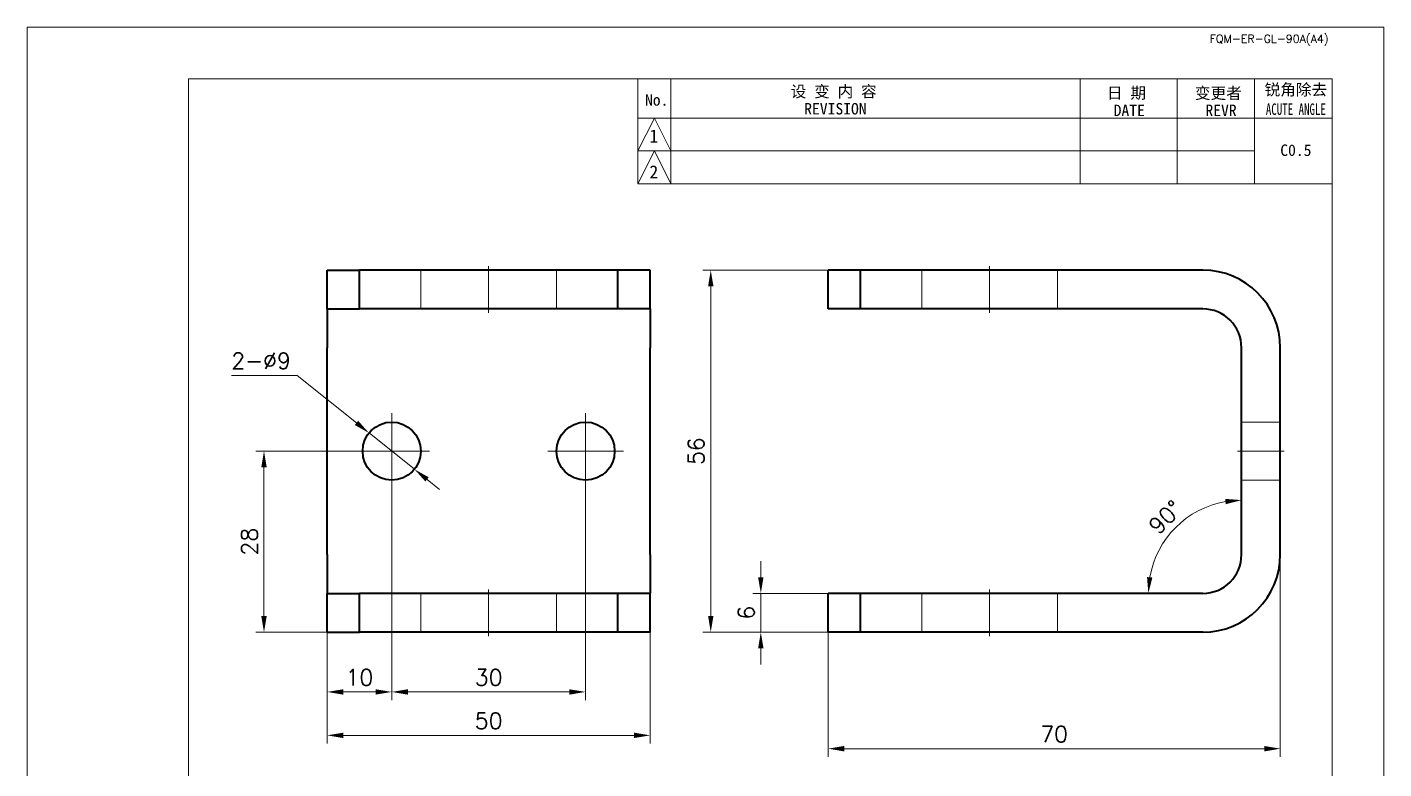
# Model space of a CAD drawing. Header units: millimetres. Extents: x -167529 to -99918, y 281335 to 302755.
# Drawn here: x -167528.6 to -167318.6, y 302507.3 to 302622 of the extents above; entities that cross this region are included whole.
import ezdxf
from ezdxf.enums import TextEntityAlignment as Align

# ---------------------------------------------------------------- set-up
doc = ezdxf.new("R2010")
doc.units = ezdxf.units.MM
for name, pattern in [('CENTER2', [28.575, 19.05, -3.175, 3.175, -3.175]), ('DASHDOT', [18.5, 12, -3, 0.5, -3]), ('DASHED', [15, 12, -3]), ('DASHED2', [9.525, 6.35, -3.175])]:
    doc.linetypes.add(name, pattern=pattern)
for name, color, linetype, lineweight in [('A4', 3, 'Continuous', 20), ('中心线', 2, 'CENTER2', 13), ('图框', 7, 'Continuous', 20), ('尺寸线', 3, 'Continuous', 13), ('虚线', 2, 'DASHED2', 25)]:
    doc.layers.add(name, color=color, linetype=linetype, lineweight=lineweight)
doc.styles.add('CH-1', font='')
doc.styles.get("Standard").update_dxf_attribs({"font": 'txt', "bigfont": 'gbcbig.shx'})
doc.styles.get('CH-1').set_extended_font_data('SimSun')
doc.dimstyles.new('副本01', dxfattribs={"dimtxt": 2.5, "dimasz": 2.5, "dimexe": 1.25, "dimexo": 0, "dimgap": 1, "dimtad": 1, "dimdsep": 46, "dimtxsty": 'Standard', "dimcen": 1, "dimclrd": 3, "dimclre": 3, "dimclrt": 1, "dimadec": 1, "dimazin": 2, "dimtfac": 1, "dimtmove": 0, "dimatfit": 3, "dimfxl": 0, "dimtolj": 1, "dimlwd": -1, "dimlwe": -1, "dimarcsym": 0})
doc.dimstyles.new('副本01$3', dxfattribs={"dimtxt": 2.5, "dimasz": 2.5, "dimexe": 1.25, "dimexo": 0, "dimgap": 1, "dimtad": 1, "dimtih": 1, "dimtoh": 1, "dimdsep": 46, "dimtxsty": 'Standard', "dimcen": 1, "dimclrd": 3, "dimclre": 3, "dimclrt": 1, "dimadec": 1, "dimazin": 2, "dimtfac": 1, "dimtmove": 0, "dimatfit": 3, "dimfxl": 0, "dimtolj": 1, "dimlwd": -1, "dimlwe": -1, "dimarcsym": 0})

# ---------------------------------------------------------------- blocks, each defined once
blk = doc.blocks.new('1比1 竖框')
at = {"layer": '图框'}
for p, q in [((0, 0), (0, 297)), ((0, 297), (210, 297)), ((178, 297), (202, 297)), ((210, 297), (210, 0)), ((25, 289), (202, 289)), ((25, 10), (25, 289)), ((25, 272.79), (25, 289)), ((94.55, 272.79), (94.55, 289)), ((99.62, 289), (99.62, 272.79)), ((163, 289), (163, 272.79)), ((163, 289), (163, 272.79)), ((163, 289), (163, 272.79)), ((163, 289), (163, 272.79)), ((163, 289), (163, 272.79)), ((178, 289), (178, 272.79)), ((178, 289), (178, 272.79)), ((178, 289), (178, 272.79)), ((178, 289), (178, 272.79)), ((178, 289), (178, 272.79)), ((178, 289), (202, 289)), ((178, 289), (202, 289)), ((178, 289), (202, 289)), ((178, 289), (202, 289)), ((202, 289), (178, 289)), ((190, 289), (190, 272.79)), ((190, 289), (190, 272.79)), ((190, 289), (190, 272.79)), ((190, 289), (190, 272.79)), ((190, 289), (190, 272.79)), ((202, 289), (202, 10)), ((94.55, 277.86), (97.09, 282.93)), ((94.55, 282.93), (190, 282.93)), ((94.55, 282.93), (190, 282.93)), ((94.55, 282.93), (190, 282.93)), ((94.55, 282.93), (190, 282.93)), ((97.09, 282.93), (99.62, 277.86)), ((190, 282.93), (202, 282.93)), ((190, 282.93), (202, 282.93)), ((190, 282.93), (202, 282.93)), ((190, 282.93), (202, 282.93)), ((94.55, 272.79), (97.09, 277.86)), ((94.55, 277.86), (190, 277.86)), ((94.55, 277.86), (190, 277.86)), ((94.55, 277.86), (190, 277.86)), ((94.55, 277.86), (190, 277.86)), ((97.09, 277.86), (99.62, 272.79)), ((94.55, 272.79), (202, 272.79)), ((202, 272.79), (94.55, 272.79)), ((94.55, 272.79), (202, 272.79)), ((94.55, 272.79), (202, 272.79))]:
    blk.add_line(p, q, dxfattribs=at)
at = {"layer": '图框', "style": 'CH-1'}
for s, height, p in [('设 变 内 容', 1.775, (124.84, 287.09)), ('日 期', 1.775, (170.17, 286.84)), ('变更者', 1.775, (184.38, 286.84)), ('锐角除去', 1.775, (196.38, 287.37)), ('No.', 1.775, (97.45, 285.73)), ('REVISION', 1.775, (125.11, 284.38)), ('DATE', 1.775, (170.59, 284.13)), ('REVR', 1.775, (184.8, 284.13)), ('1', 2.03, (97, 280.16)), ('C0.5', 1.775, (196.38, 277.97)), ('2', 2.03, (97, 274.61))]:
    blk.add_text(s, height=height, dxfattribs=at).set_placement(p, align=Align.MIDDLE)
at = {"layer": '图框', "style": 'CH-1', "width": 0.7}
blk.add_text('ACUTE ANGLE', height=1.7746, dxfattribs=at).set_placement((196.38, 284.31), align=Align.MIDDLE)
at = {"layer": '图框', "insert": (192.25, 295), "char_height": 1.25, "width": 39, "attachment_point": 5}
blk.add_mtext('{\\Ftxt,@extfont2|c134;FQM-ER-GL-90A(A4)}', dxfattribs=at)
blk = doc.blocks.new('*D844')
at = {"layer": 'Defpoints', "color": 0, "transparency": 16777216}
for p in [(-167334.6, 302540.39), (-167404.6, 302528.39), (-167404.6, 302510.37)]:
    blk.add_point(p, dxfattribs=at)
at = {"layer": '尺寸线', "color": 3, "transparency": 16777216}
for p, q in [((-167334.6, 302540.39), (-167334.6, 302509.12)), ((-167404.6, 302528.39), (-167404.6, 302509.12)), ((-167337.1, 302510.37), (-167402.1, 302510.37))]:
    blk.add_line(p, q, dxfattribs=at)
for points in [[(-167402.1, 302510.79), (-167402.1, 302509.95), (-167404.6, 302510.37)], [(-167337.1, 302510.79), (-167337.1, 302509.95), (-167334.6, 302510.37)]]:
    blk.add_solid(points, dxfattribs=at)
at = {"layer": '尺寸线', "color": 1, "transparency": 16777216, "insert": (-167369.6, 302512.62), "char_height": 2.5, "attachment_point": 5}
blk.add_mtext('\\A1;70', dxfattribs=at)
blk = doc.blocks.new('*D845')
at = {"layer": 'Defpoints', "color": 0, "transparency": 16777216}
for p in [(-167422.76, 302584.39), (-167404.6, 302584.39), (-167404.6, 302528.39)]:
    blk.add_point(p, dxfattribs=at)
at = {"layer": '尺寸线', "color": 3, "transparency": 16777216}
for p, q in [((-167404.6, 302584.39), (-167424.01, 302584.39)), ((-167422.76, 302530.89), (-167422.76, 302581.89)), ((-167404.6, 302528.39), (-167424.01, 302528.39))]:
    blk.add_line(p, q, dxfattribs=at)
for points in [[(-167423.17, 302581.89), (-167422.34, 302581.89), (-167422.76, 302584.39)], [(-167423.17, 302530.89), (-167422.34, 302530.89), (-167422.76, 302528.39)]]:
    blk.add_solid(points, dxfattribs=at)
at = {"layer": '尺寸线', "color": 1, "transparency": 16777216, "insert": (-167425.01, 302556.39), "char_height": 2.5, "attachment_point": 5, "rotation": 90}
blk.add_mtext('\\A1;56', dxfattribs=at)
blk = doc.blocks.new('*D846')
at = {"layer": 'Defpoints', "color": 0, "transparency": 16777216}
for p in [(-167404.6, 302534.39), (-167415.01, 302528.39), (-167404.6, 302528.39)]:
    blk.add_point(p, dxfattribs=at)
at = {"layer": '尺寸线', "color": 3, "transparency": 16777216}
for p, q in [((-167415.01, 302536.89), (-167415.01, 302539.39)), ((-167404.6, 302534.39), (-167416.26, 302534.39)), ((-167415.01, 302534.39), (-167415.01, 302528.39)), ((-167404.6, 302528.39), (-167416.26, 302528.39)), ((-167415.01, 302525.89), (-167415.01, 302523.39))]:
    blk.add_line(p, q, dxfattribs=at)
for points in [[(-167415.43, 302536.89), (-167414.59, 302536.89), (-167415.01, 302534.39)], [(-167415.43, 302525.89), (-167414.59, 302525.89), (-167415.01, 302528.39)]]:
    blk.add_solid(points, dxfattribs=at)
at = {"layer": '尺寸线', "color": 1, "transparency": 16777216, "insert": (-167417.26, 302531.39), "char_height": 2.5, "attachment_point": 5, "rotation": 90}
blk.add_mtext('\\A1;6', dxfattribs=at)
blk = doc.blocks.new('*D847')
at = {"layer": 'Defpoints', "color": 0, "transparency": 16777216}
for p in [(-167472.14, 302550.54), (-167482.14, 302528.39), (-167472.14, 302519.15)]:
    blk.add_point(p, dxfattribs=at)
at = {"layer": '尺寸线', "color": 3, "transparency": 16777216}
for p, q in [((-167472.14, 302550.54), (-167472.14, 302517.9)), ((-167482.14, 302528.39), (-167482.14, 302517.9)), ((-167479.64, 302519.15), (-167474.64, 302519.15))]:
    blk.add_line(p, q, dxfattribs=at)
for points in [[(-167479.64, 302519.56), (-167479.64, 302518.73), (-167482.14, 302519.15)], [(-167474.64, 302519.56), (-167474.64, 302518.73), (-167472.14, 302519.15)]]:
    blk.add_solid(points, dxfattribs=at)
at = {"layer": '尺寸线', "color": 1, "transparency": 16777216, "insert": (-167477.14, 302521.4), "char_height": 2.5, "attachment_point": 5}
blk.add_mtext('\\A1;10', dxfattribs=at)
blk = doc.blocks.new('*D848')
at = {"layer": 'Defpoints', "color": 0, "transparency": 16777216}
for p in [(-167472.14, 302550.54), (-167442.14, 302550.54), (-167442.14, 302519.15)]:
    blk.add_point(p, dxfattribs=at)
at = {"layer": '尺寸线', "color": 3, "transparency": 16777216}
for p, q in [((-167472.14, 302550.54), (-167472.14, 302517.9)), ((-167442.14, 302550.54), (-167442.14, 302517.9)), ((-167469.64, 302519.15), (-167444.64, 302519.15))]:
    blk.add_line(p, q, dxfattribs=at)
for points in [[(-167469.64, 302519.56), (-167469.64, 302518.73), (-167472.14, 302519.15)], [(-167444.64, 302519.56), (-167444.64, 302518.73), (-167442.14, 302519.15)]]:
    blk.add_solid(points, dxfattribs=at)
at = {"layer": '尺寸线', "color": 1, "transparency": 16777216, "insert": (-167457.14, 302521.4), "char_height": 2.5, "attachment_point": 5}
blk.add_mtext('\\A1;30', dxfattribs=at)
blk = doc.blocks.new('*D849')
at = {"layer": 'Defpoints', "color": 0, "transparency": 16777216}
for p in [(-167491.91, 302556.39), (-167477.99, 302556.39), (-167482.14, 302528.39)]:
    blk.add_point(p, dxfattribs=at)
at = {"layer": '尺寸线', "color": 3, "transparency": 16777216}
for p, q in [((-167477.99, 302556.39), (-167493.16, 302556.39)), ((-167491.91, 302530.89), (-167491.91, 302553.89)), ((-167482.14, 302528.39), (-167493.16, 302528.39))]:
    blk.add_line(p, q, dxfattribs=at)
for points in [[(-167492.33, 302553.89), (-167491.49, 302553.89), (-167491.91, 302556.39)], [(-167492.33, 302530.89), (-167491.49, 302530.89), (-167491.91, 302528.39)]]:
    blk.add_solid(points, dxfattribs=at)
at = {"layer": '尺寸线', "color": 1, "transparency": 16777216, "insert": (-167494.16, 302542.39), "char_height": 2.5, "attachment_point": 5, "rotation": 90}
blk.add_mtext('\\A1;28', dxfattribs=at)
blk = doc.blocks.new('*D850')
at = {"layer": 'Defpoints', "color": 0, "transparency": 16777216}
for p in [(-167340.6, 302572.39), (-167347.82, 302546.88), (-167340.6, 302540.39), (-167399.6, 302534.39), (-167346.6, 302534.39)]:
    blk.add_point(p, dxfattribs=at)
at = {"layer": '尺寸线', "color": 3, "transparency": 16777216}
blk.add_arc((-167340.6, 302534.39), 14.42, 99.9433, 170.0567, dxfattribs=at)
for points in [[(-167343.13, 302549.01), (-167343.06, 302548.18), (-167340.6, 302548.81)], [(-167354.4, 302536.84), (-167355.23, 302536.91), (-167355.03, 302534.39)]]:
    blk.add_solid(points, dxfattribs=at)
at = {"layer": '尺寸线', "color": 1, "transparency": 16777216, "insert": (-167352.39, 302546.18), "char_height": 2.5, "attachment_point": 5, "rotation": 45}
blk.add_mtext('\\A1;90°', dxfattribs=at)
blk = doc.blocks.new('*D851')
at = {"layer": 'Defpoints', "color": 0, "transparency": 16777216}
for p in [(-167475.65, 302559.2), (-167468.62, 302553.58)]:
    blk.add_point(p, dxfattribs=at)
at = {"layer": '尺寸线', "color": 3, "transparency": 16777216}
for p, q in [((-167496.96, 302568.11), (-167486.79, 302568.11)), ((-167486.79, 302568.11), (-167477.6, 302560.76)), ((-167468.62, 302553.58), (-167475.65, 302559.2)), ((-167466.67, 302552.01), (-167464.72, 302550.45))]:
    blk.add_line(p, q, dxfattribs=at)
for points in [[(-167477.34, 302561.09), (-167477.86, 302560.43), (-167475.65, 302559.2)], [(-167466.41, 302552.34), (-167466.93, 302551.69), (-167468.62, 302553.58)]]:
    blk.add_solid(points, dxfattribs=at)
at = {"layer": '尺寸线', "color": 1, "transparency": 16777216, "insert": (-167492.37, 302570.36), "char_height": 2.5, "attachment_point": 5}
blk.add_mtext('\\A1;2-%%c9', dxfattribs=at)
blk = doc.blocks.new('*D854')
at = {"layer": 'Defpoints', "color": 0, "transparency": 16777216}
for p in [(-167482.14, 302528.39), (-167432.14, 302528.39), (-167482.14, 302512.43)]:
    blk.add_point(p, dxfattribs=at)
at = {"layer": '尺寸线', "color": 3, "transparency": 16777216}
for p, q in [((-167482.14, 302528.39), (-167482.14, 302511.18)), ((-167432.14, 302528.39), (-167432.14, 302511.18)), ((-167434.64, 302512.43), (-167479.64, 302512.43))]:
    blk.add_line(p, q, dxfattribs=at)
for points in [[(-167479.64, 302512.85), (-167479.64, 302512.02), (-167482.14, 302512.43)], [(-167434.64, 302512.85), (-167434.64, 302512.02), (-167432.14, 302512.43)]]:
    blk.add_solid(points, dxfattribs=at)
at = {"layer": '尺寸线', "color": 1, "transparency": 16777216, "insert": (-167457.14, 302514.68), "char_height": 2.5, "attachment_point": 5}
blk.add_mtext('\\A1;50', dxfattribs=at)

msp = doc.modelspace()

# ---------------------------------------------------------------- linework, layer by layer
at = {"color": 7, "lineweight": 35}
for p, q in [((-167482.137, 302584.387), (-167477.137, 302584.387)), ((-167482.137, 302578.387), (-167482.137, 302584.387)), ((-167477.137, 302578.387), (-167477.137, 302584.387)), ((-167437.137, 302584.387), (-167477.137, 302584.387)), ((-167432.137, 302584.387), (-167437.137, 302584.387)), ((-167437.137, 302578.387), (-167437.137, 302584.387)), ((-167432.137, 302578.387), (-167432.137, 302584.387)), ((-167399.604, 302584.387), (-167404.604, 302584.387)), ((-167404.604, 302578.387), (-167404.604, 302584.387)), ((-167346.604, 302584.387), (-167399.604, 302584.387)), ((-167399.604, 302578.387), (-167399.604, 302584.387)), ((-167482.137, 302578.387), (-167482.137, 302572.387)), ((-167482.137, 302578.387), (-167477.137, 302578.387)), ((-167437.137, 302578.387), (-167477.137, 302578.387)), ((-167432.137, 302578.387), (-167437.137, 302578.387)), ((-167432.137, 302578.387), (-167432.137, 302572.387)), ((-167399.604, 302578.387), (-167404.604, 302578.387)), ((-167346.604, 302578.387), (-167399.604, 302578.387)), ((-167482.137, 302540.387), (-167482.137, 302572.387)), ((-167432.137, 302540.387), (-167432.137, 302572.387)), ((-167340.604, 302540.387), (-167340.604, 302572.387)), ((-167334.604, 302540.387), (-167334.604, 302572.387)), ((-167482.137, 302540.387), (-167482.137, 302534.387)), ((-167432.137, 302540.387), (-167432.137, 302534.387)), ((-167482.137, 302528.387), (-167482.137, 302534.387)), ((-167482.137, 302534.387), (-167477.137, 302534.387)), ((-167477.137, 302528.387), (-167477.137, 302534.387)), ((-167437.137, 302534.387), (-167477.137, 302534.387)), ((-167432.137, 302534.387), (-167437.137, 302534.387)), ((-167437.137, 302528.387), (-167437.137, 302534.387)), ((-167432.137, 302528.387), (-167432.137, 302534.387)), ((-167399.604, 302534.387), (-167404.604, 302534.387)), ((-167404.604, 302528.387), (-167404.604, 302534.387)), ((-167346.604, 302534.387), (-167399.604, 302534.387)), ((-167399.604, 302528.387), (-167399.604, 302534.387)), ((-167482.137, 302528.387), (-167477.137, 302528.387)), ((-167437.137, 302528.387), (-167477.137, 302528.387)), ((-167432.137, 302528.387), (-167437.137, 302528.387)), ((-167399.604, 302528.387), (-167404.604, 302528.387)), ((-167346.604, 302528.387), (-167399.604, 302528.387))]:
    msp.add_line(p, q, dxfattribs=at)
for centre in [(-167472.137, 302556.387), (-167442.137, 302556.387)]:
    msp.add_circle(centre, 4.5, dxfattribs=at)
for centre, radius, start, end in [((-167346.604, 302572.387), 12, 0, 90), ((-167346.604, 302572.387), 6, 0, 90), ((-167346.604, 302540.387), 12, 270, 0), ((-167346.604, 302540.387), 6, 270, 360)]:
    msp.add_arc(centre, radius, start, end, dxfattribs=at)
at = {"layer": 'A4'}
msp.add_lwpolyline([(-167528.573, 302621.964), (-167318.573, 302621.964), (-167318.573, 302324.964), (-167528.573, 302324.964)], close=True, dxfattribs=at)
msp.add_lwpolyline([(-167528.573, 302621.964), (-167318.573, 302621.964), (-167318.573, 302324.964), (-167528.573, 302324.964)], close=True, dxfattribs=at)
at = {"layer": '中心线', "color": 2, "linetype": 'DASHDOT', "lineweight": 13, "ltscale": 1.5}
for p, q in [((-167457.137, 302577.787), (-167457.137, 302584.987)), ((-167379.604, 302577.787), (-167379.604, 302584.987)), ((-167472.137, 302562.237), (-167472.137, 302550.537)), ((-167442.137, 302562.237), (-167442.137, 302550.537)), ((-167466.287, 302556.387), (-167477.987, 302556.387)), ((-167436.287, 302556.387), (-167447.987, 302556.387)), ((-167341.204, 302556.387), (-167334.004, 302556.387)), ((-167457.137, 302527.787), (-167457.137, 302534.987)), ((-167379.604, 302527.787), (-167379.604, 302534.987))]:
    msp.add_line(p, q, dxfattribs=at)
at = {"layer": '虚线', "color": 1, "linetype": 'DASHED', "lineweight": 13, "ltscale": 2}
for p, q in [((-167467.637, 302578.387), (-167467.637, 302584.387)), ((-167446.637, 302578.387), (-167446.637, 302584.387)), ((-167399.604, 302578.387), (-167399.604, 302584.387)), ((-167390.104, 302578.387), (-167390.104, 302584.387)), ((-167369.104, 302578.387), (-167369.104, 302584.387)), ((-167340.604, 302560.887), (-167334.604, 302560.887)), ((-167340.604, 302560.887), (-167334.604, 302560.887)), ((-167340.604, 302551.887), (-167334.604, 302551.887)), ((-167340.604, 302551.887), (-167334.604, 302551.887)), ((-167467.637, 302528.387), (-167467.637, 302534.387)), ((-167446.637, 302528.387), (-167446.637, 302534.387)), ((-167399.604, 302528.387), (-167399.604, 302534.387)), ((-167390.104, 302528.387), (-167390.104, 302534.387)), ((-167369.104, 302528.387), (-167369.104, 302534.387))]:
    msp.add_line(p, q, dxfattribs=at)

# ---------------------------------------------------------------- block references
at = {"layer": '图框'}
msp.add_blockref('1比1 竖框', (-167528.573, 302324.964), dxfattribs=at)

# ---------------------------------------------------------------- dimensions: what is measured, and where the dimension line sits
at = {"layer": '尺寸线', "color": 3}
for base, p1, p2, picture, middle in [((-167422.758, 302584.387), (-167404.604, 302528.387), (-167404.604, 302584.387), '*D845', (-167425.008, 302556.387)), ((-167491.911, 302556.387), (-167482.137, 302528.387), (-167477.987, 302556.387), '*D849', (-167494.161, 302542.387)), ((-167415.011, 302528.387), (-167404.604, 302534.387), (-167404.604, 302528.387), '*D846', (-167417.261, 302531.387))]:
    dim = msp.add_linear_dim(base=base, p1=p1, p2=p2, angle=90, dimstyle='副本01', dxfattribs=at)
    dim.commit()
    dim.dimension.update_dxf_attribs({"geometry": picture, "text_midpoint": middle})
dim = msp.add_angular_dim_2l(base=(-167347.816, 302546.879), line1=((-167340.604, 302540.387), (-167340.604, 302572.387)), line2=((-167346.604, 302534.387), (-167399.604, 302534.387)), dimstyle='副本01', dxfattribs=at)
dim.commit()
dim.dimension.update_dxf_attribs({"geometry": '*D850', "text_midpoint": (-167352.394, 302546.177)})
dim = msp.add_diameter_dim_2p(p1=(-167468.623, 302553.576), p2=(-167475.651, 302559.198), dimstyle='副本01$3', override={"dimpost": '2-%%c<>'}, dxfattribs=at)
dim.commit()
dim.dimension.update_dxf_attribs({"geometry": '*D851', "text_midpoint": (-167492.375, 302568.109), "dimtype": 163})
for base, p1, p2, picture, middle in [((-167472.137, 302519.148), (-167482.137, 302528.387), (-167472.137, 302550.537), '*D847', (-167477.137, 302521.398)), ((-167442.137, 302519.148), (-167472.137, 302550.537), (-167442.137, 302550.537), '*D848', (-167457.137, 302521.398)), ((-167404.604, 302510.371), (-167334.604, 302540.387), (-167404.604, 302528.387), '*D844', (-167369.604, 302512.621)), ((-167482.137, 302512.434), (-167432.137, 302528.387), (-167482.137, 302528.387), '*D854', (-167457.137, 302514.684))]:
    dim = msp.add_linear_dim(base=base, p1=p1, p2=p2, dimstyle='副本01', dxfattribs=at)
    dim.commit()
    dim.dimension.update_dxf_attribs({"geometry": picture, "text_midpoint": middle})

doc.saveas('drawing.dxf')
